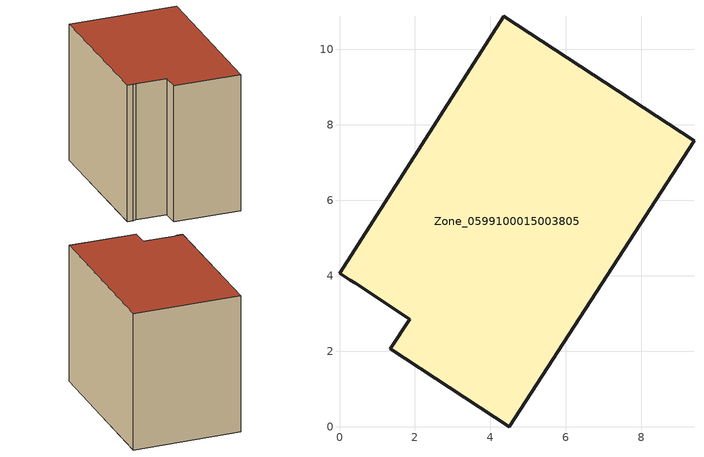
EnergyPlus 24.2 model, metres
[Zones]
Zone_0599100015003805
 floor ground (C_G): 4.35,10.88 9.4,7.58 4.5,0 1.35,2.06 1.86,2.85 0.4,3.82 0.28,3.88 0,4.06 z0.85
 wall outside (C_F): 9.4,7.58 4.35,10.88 0,4.06 0.28,3.88 0.4,3.82 1.86,2.85 1.35,2.06 4.5,0 9.4,7.58 z0.85:8.69
 roof outside (C_R): 0.4,3.82 1.86,2.85 1.35,2.06 4.5,0 9.4,7.58 4.35,10.88 0,4.06 0.28,3.88 z8.69
[BUILDING]
Pand.0599100015003805: North Axis=0; Terrain=City; Loads Convergence Tolerance Value=0.04; Temperature Convergence Tolerance Value=0.4; Solar Distribution=FullExterior; Maximum Number of Warmup Days=25; Minimum Number of Warmup Days=1
[Site:Location]
Rotterdam.The.Hague.AP_ZH_NLD Design_Conditions: Latitude=51.96; Longitude=4.45; Time Zone=1; Elevation=-4.5
[SITE:GROUNDTEMPERATURE:BUILDINGSURFACE]
18, 18, 18, 18, 18, 18, 18, 18, 18, 18, 18, 18
[MATERIAL] Thermal Absorptance=0.9; Solar Absorptance=0.7; Visible Absorptance=0.7
Name | Roughness | Thickness | Conductivity | Density | Specific Heat
G.TI.1965-1974 | MediumSmooth | 0.15 | 0.882353 | 540 | 1210
F.TI.1965-1974 | Rough | 0.3 | 0.697674 | 1920 | 840
R.TI.1965-1974 | MediumRough | 0.2 | 0.232558 | 1500 | 1000
[CONSTRUCTION]
C_G: G.TI.1965-1974
C_F: F.TI.1965-1974
C_R: R.TI.1965-1974
[ZONE]
Zone_0599100015003805: Type=1; Multiplier=1; Ceiling Height=Autocalculate; Volume=Autocalculate; Floor Area=autocalculate; Part of Total Floor Area=Yes
[ZONEINFILTRATION:DESIGNFLOWRATE]
Infil_Zone_0599100015003805: Zone or ZoneList or Space or SpaceList=Zone_0599100015003805; Schedule=AlwaysOn; Design Flow Rate Calculation Method=Flow/Area; Flow Rate per Floor Area=0.003; Constant Term Coefficient=1; Temperature Term Coefficient=0; Velocity Term Coefficient=0; Velocity Squared Term Coefficient=0
[HVACTEMPLATE:ZONE:IDEALLOADSAIRSYSTEM]
Zone_0599100015003805: Maximum Heating Supply Air Temperature=50; Minimum Cooling Supply Air Temperature=13; Maximum Heating Supply Air Humidity Ratio=0.0156; Minimum Cooling Supply Air Humidity Ratio=0.0077; Heating Limit=NoLimit; Cooling Limit=NoLimit; Dehumidification Control Type=ConstantSensibleHeatRatio; Cooling Sensible Heat Ratio=0.7; Dehumidification Setpoint=60; Humidification Control Type=None; Humidification Setpoint=30; Outdoor Air Method=None; Outdoor Air Flow Rate per Person=0.00944; Outdoor Air Flow Rate per Zone Floor Area=0; Outdoor Air Flow Rate per Zone=0; Demand Controlled Ventilation Type=None; Outdoor Air Economizer Type=NoEconomizer; Heat Recovery Type=None; Sensible Heat Recovery Effectiveness=0.7; Latent Heat Recovery Effectiveness=0.65
[ZONECONTROL:THERMOSTAT]
ThermostatControl_Zone_0599100015003805: Zone or ZoneList=Zone_0599100015003805; Control Type Schedule=DualSetpointControlType; Control 1=Thermostat_Zone_0599100015003805; Temperature Difference Between Cutout And Setpoint=0
[THERMOSTATSETPOINT:DUALSETPOINT]
Thermostat_Zone_0599100015003805: Heating Setpoint Temperature Schedule=HeatingSetpoint_Zone_0599100015003805; Cooling Setpoint Temperature Schedule=CoolingSetpoint_Zone_0599100015003805
[SCHEDULE:COMPACT]
HeatingSetpoint_Zone_0599100015003805: Through: 12/31, For: AllDays, Until: 24:00, 21
CoolingSetpoint_Zone_0599100015003805: Through: 12/31, For: AllDays, Until: 24:00, 24
DualSetpointControlType: Through: 12/31, For: AllDays, Until: 24:00, 4
AlwaysOn: Through: 12/31, For: AllDays, Until: 24:00, 1
